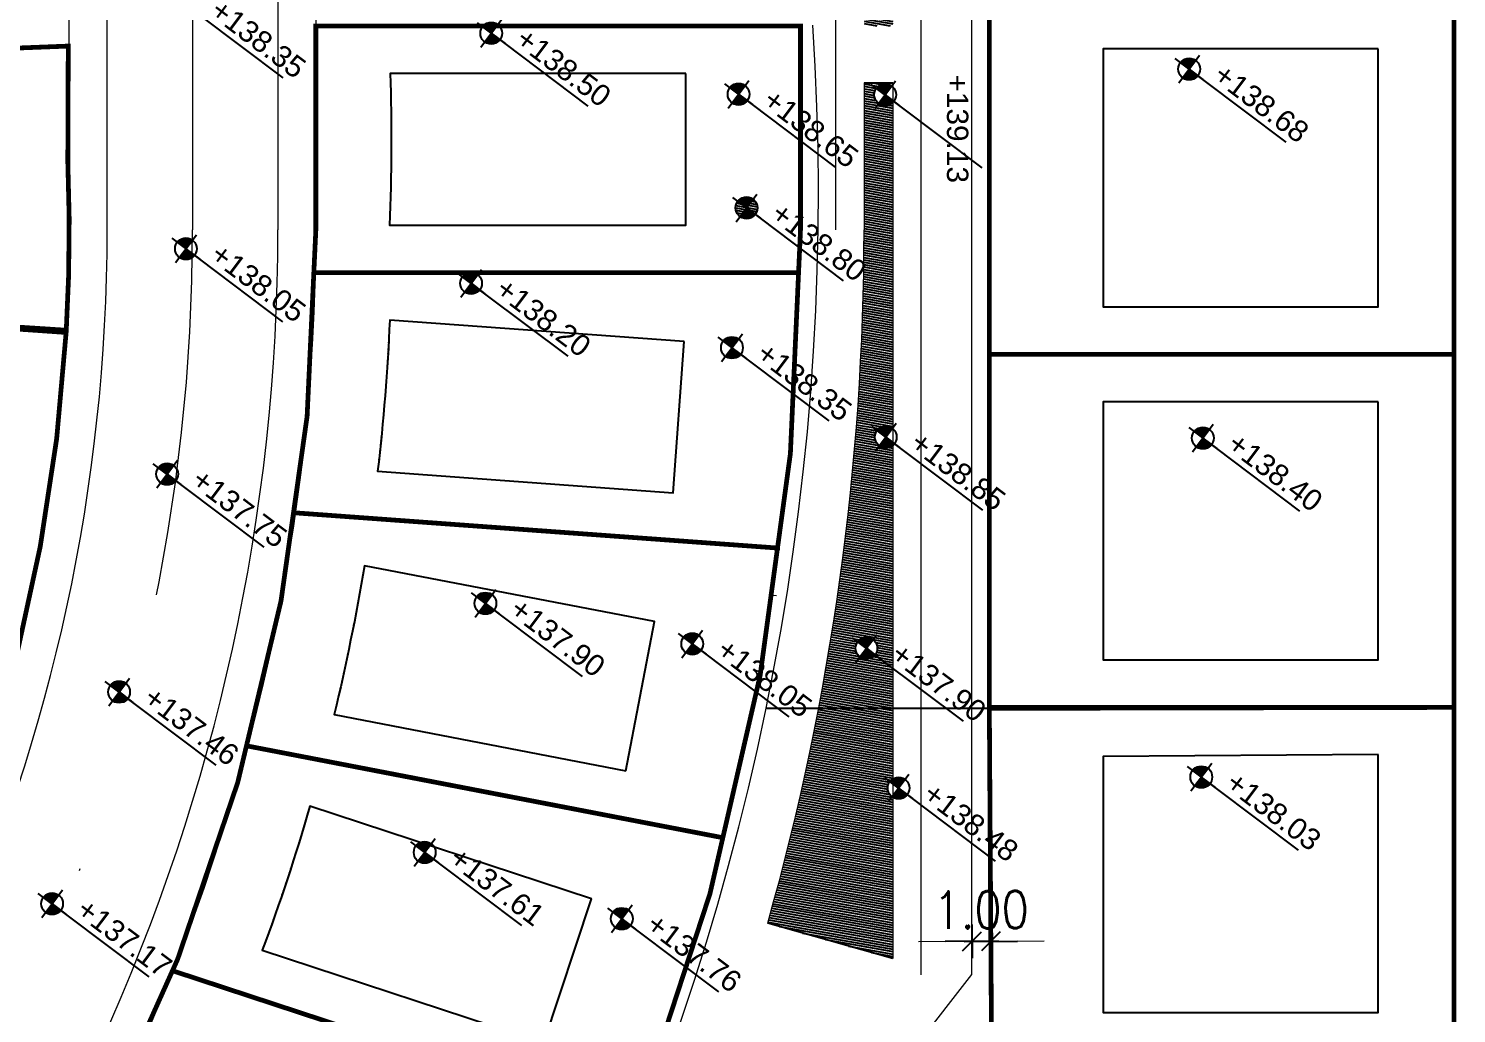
# Model space of a CAD drawing. Header units: inches. Extents: x 2 to 806, y 2 to 666.
# Drawn here: x 390.5 to 465.8, y 384.7 to 436.6 of the extents above; entities that cross this region are included whole.
import ezdxf
from ezdxf.enums import TextEntityAlignment as Align

# ---------------------------------------------------------------- set-up
doc = ezdxf.new("R2010")
doc.units = ezdxf.units.IN
doc.header["$MEASUREMENT"] = 0
for name, pattern in [('( Hidden )', [0.375, 0.25, -0.125]), ('ACAD_ISO04W100', [30, 24, -3, 0, -3]), ('DASHED', [0.75, 0.5, -0.25]), ('DASHED2', [0.375, 0.25, -0.125])]:
    doc.linetypes.add(name, pattern=pattern)
for name, color, linetype in [('.', 7, 'Continuous'), ('ASPHALT', 4, 'Continuous'), ('CL', 1, 'ACAD_ISO04W100'), ('comments', 1, 'Continuous'), ('ELV2', 4, 'Continuous'), ('furniture', 8, 'Continuous'), ('pathway levels', 250, 'Continuous'), ('PAVEMENT', 2, 'Continuous'), ('set pack', 253, 'DASHED2'), ('Water Surface Level', 10, 'Continuous')]:
    doc.layers.add(name, color=color, linetype=linetype)
doc.styles.add('AUC-2-5', font='romans.shx', dxfattribs={"width": 0.85})
doc.styles.add('SDC-TEXT', font='arial.ttf')
doc.dimstyles.new('AUC-750-N mtr', dxfattribs={"dimscale": 0.5625, "dimtxt": 3.5, "dimasz": 2.5, "dimexe": 2.5, "dimexo": 2, "dimgap": 1.2, "dimtad": 1, "dimzin": 1, "dimdsep": 46, "dimtxsty": 'AUC-2-5', "dimblk": 'AUC-DIMTICK', "dimcen": 1, "dimse1": 1, "dimse2": 1, "dimclrd": 1, "dimclre": 1, "dimclrt": 2, "dimadec": 0, "dimazin": 0, "dimtfac": 1, "dimtix": 1, "dimtmove": 2, "dimatfit": 3, "dimfxl": 1, "dimlwd": 0, "dimlwe": -1, "dimarcsym": 0})

# ---------------------------------------------------------------- blocks, each defined once
blk = doc.blocks.new('1339-PROP LEVEL1')
for points in [[(0, 1.02, 0.414214), (-1.02, 0), (0, 0)], [(0, -1.02, 0.414214), (1.02, 0), (0, 0)]]:
    blk.add_hatch(color=256).paths.add_polyline_path(points)
for p, q in [((0, -1.62), (0, 1.62)), ((1.62, 0), (-1.62, 0)), ((0, 0), (1.62, 0)), ((11.38, 0), (1.62, 0))]:
    blk.add_line(p, q)
blk.add_circle((0, 0), 1.02)
at = {"layer": 'comments', "color": 3, "linetype": 'ByBlock'}
blk.add_line((-2.25, -0.3), (-0.1, 1.32), dxfattribs=at)
at = {"style": 'SDC-TEXT'}
blk.add_attdef('LEVEL', text='', height=2, rotation=0, dxfattribs=at).set_placement((2.24, 2.53), align=Align.TOP_LEFT)
blk.add_attdef('T.O.C.', (2.24, -2.56), '', height=2, rotation=0, dxfattribs=at)
blk = doc.blocks.new('*U309')
for points in [[(0, 1.02, 0.414214), (-1.02, 0), (0, 0)], [(0, -1.02, 0.414214), (1.02, 0), (0, 0)]]:
    blk.add_hatch(color=256).paths.add_polyline_path(points)
for p, q in [((0, -1.62), (0, 1.62)), ((1.62, 0), (-1.62, 0)), ((0, 0), (1.62, 0)), ((11.38, 0), (1.62, 0))]:
    blk.add_line(p, q)
blk.add_circle((0, 0), 1.02)
at = {"style": 'SDC-TEXT'}
blk.add_attdef('LEVEL', text='', height=2, dxfattribs=at).set_placement((2.24, 2.53), align=Align.TOP_LEFT)
blk.add_attdef('T.O.C.', (2.24, -2.56), '', height=2, dxfattribs=at)
blk = doc.blocks.new('*U310')
for points in [[(0, 1.02, 0.414214), (-1.02, 0), (0, 0)], [(0, -1.02, 0.414214), (1.02, 0), (0, 0)]]:
    blk.add_hatch(color=256).paths.add_polyline_path(points)
for p, q in [((0, -1.62), (0, 1.62)), ((1.62, 0), (-1.62, 0)), ((0, 0), (1.62, 0)), ((11.38, 0), (1.62, 0))]:
    blk.add_line(p, q)
blk.add_circle((0, 0), 1.02)
at = {"style": 'SDC-TEXT'}
blk.add_attdef('LEVEL', text='', height=2, dxfattribs=at).set_placement((2.24, 2.53), align=Align.TOP_LEFT)
blk.add_attdef('T.O.C.', (2.24, -2.56), '', height=2, dxfattribs=at)
blk = doc.blocks.new('*U303')
for points in [[(0, 1.02, 0.414214), (-1.02, 0), (0, 0)], [(0, -1.02, 0.414214), (1.02, 0), (0, 0)]]:
    blk.add_hatch(color=256).paths.add_polyline_path(points)
for p, q in [((0, -1.62), (0, 1.62)), ((1.62, 0), (-1.62, 0)), ((0, 0), (1.62, 0)), ((11.38, 0), (1.62, 0))]:
    blk.add_line(p, q)
blk.add_circle((0, 0), 1.02)
at = {"style": 'SDC-TEXT'}
blk.add_attdef('LEVEL', text='', height=2, dxfattribs=at).set_placement((2.24, 2.53), align=Align.TOP_LEFT)
blk.add_attdef('T.O.C.', (2.24, -2.56), '', height=2, dxfattribs=at)
blk = doc.blocks.new('*U362')
for points in [[(0, 1.02, 0.414214), (-1.02, 0), (0, 0)], [(0, -1.02, 0.414214), (1.02, 0), (0, 0)]]:
    blk.add_hatch(color=256).paths.add_polyline_path(points)
for p, q in [((0, -1.62), (0, 1.62)), ((1.62, 0), (-1.62, 0)), ((0, 0), (1.62, 0)), ((11.38, 0), (1.62, 0))]:
    blk.add_line(p, q)
blk.add_circle((0, 0), 1.02)
at = {"style": 'SDC-TEXT'}
blk.add_attdef('LEVEL', text='', height=2, dxfattribs=at).set_placement((2.24, 2.53), align=Align.TOP_LEFT)
blk.add_attdef('T.O.C.', (2.24, -2.56), '', height=2, dxfattribs=at)
blk = doc.blocks.new('*U355')
for points in [[(0, 1.02, 0.414214), (-1.02, 0), (0, 0)], [(0, -1.02, 0.414214), (1.02, 0), (0, 0)]]:
    blk.add_hatch(color=256).paths.add_polyline_path(points)
for p, q in [((0, -1.62), (0, 1.62)), ((1.62, 0), (-1.62, 0)), ((0, 0), (1.62, 0)), ((11.38, 0), (1.62, 0))]:
    blk.add_line(p, q)
blk.add_circle((0, 0), 1.02)
at = {"style": 'SDC-TEXT'}
blk.add_attdef('LEVEL', text='', height=2, dxfattribs=at).set_placement((2.24, 2.53), align=Align.TOP_LEFT)
blk.add_attdef('T.O.C.', (2.24, -2.56), '', height=2, dxfattribs=at)
blk = doc.blocks.new('*U356')
for points in [[(0, 1.02, 0.414214), (-1.02, 0), (0, 0)], [(0, -1.02, 0.414214), (1.02, 0), (0, 0)]]:
    blk.add_hatch(color=256).paths.add_polyline_path(points)
for p, q in [((0, -1.62), (0, 1.62)), ((1.62, 0), (-1.62, 0)), ((0, 0), (1.62, 0)), ((11.38, 0), (1.62, 0))]:
    blk.add_line(p, q)
blk.add_circle((0, 0), 1.02)
at = {"style": 'SDC-TEXT'}
blk.add_attdef('LEVEL', text='', height=2, dxfattribs=at).set_placement((2.24, 2.53), align=Align.TOP_LEFT)
blk.add_attdef('T.O.C.', (2.24, -2.56), '', height=2, dxfattribs=at)
blk = doc.blocks.new('*U357')
for points in [[(0, 1.02, 0.414214), (-1.02, 0), (0, 0)], [(0, -1.02, 0.414214), (1.02, 0), (0, 0)]]:
    blk.add_hatch(color=256).paths.add_polyline_path(points)
for p, q in [((0, -1.62), (0, 1.62)), ((1.62, 0), (-1.62, 0)), ((0, 0), (1.62, 0)), ((11.38, 0), (1.62, 0))]:
    blk.add_line(p, q)
blk.add_circle((0, 0), 1.02)
at = {"style": 'SDC-TEXT'}
blk.add_attdef('LEVEL', text='', height=2, dxfattribs=at).set_placement((2.24, 2.53), align=Align.TOP_LEFT)
blk.add_attdef('T.O.C.', (2.24, -2.56), '', height=2, dxfattribs=at)
blk = doc.blocks.new('*U358')
for points in [[(0, 1.02, 0.414214), (-1.02, 0), (0, 0)], [(0, -1.02, 0.414214), (1.02, 0), (0, 0)]]:
    blk.add_hatch(color=256).paths.add_polyline_path(points)
for p, q in [((0, -1.62), (0, 1.62)), ((1.62, 0), (-1.62, 0)), ((0, 0), (1.62, 0)), ((11.38, 0), (1.62, 0))]:
    blk.add_line(p, q)
blk.add_circle((0, 0), 1.02)
at = {"style": 'SDC-TEXT'}
blk.add_attdef('LEVEL', text='', height=2, dxfattribs=at).set_placement((2.24, 2.53), align=Align.TOP_LEFT)
blk.add_attdef('T.O.C.', (2.24, -2.56), '', height=2, dxfattribs=at)
blk = doc.blocks.new('*U346')
for points in [[(0, 1.02, 0.414214), (-1.02, 0), (0, 0)], [(0, -1.02, 0.414214), (1.02, 0), (0, 0)]]:
    blk.add_hatch(color=256).paths.add_polyline_path(points)
for p, q in [((0, -1.62), (0, 1.62)), ((1.62, 0), (-1.62, 0)), ((0, 0), (1.62, 0)), ((11.38, 0), (1.62, 0))]:
    blk.add_line(p, q)
blk.add_circle((0, 0), 1.02)
at = {"style": 'SDC-TEXT'}
blk.add_attdef('LEVEL', text='', height=2, dxfattribs=at).set_placement((2.24, 2.53), align=Align.TOP_LEFT)
blk.add_attdef('T.O.C.', (2.24, -2.56), '', height=2, dxfattribs=at)
blk = doc.blocks.new('*U409')
for points in [[(0, 1.02, 0.414214), (-1.02, 0), (0, 0)], [(0, -1.02, 0.414214), (1.02, 0), (0, 0)]]:
    blk.add_hatch(color=256).paths.add_polyline_path(points)
for p, q in [((0, -1.62), (0, 1.62)), ((1.62, 0), (-1.62, 0)), ((0, 0), (1.62, 0)), ((11.38, 0), (1.62, 0))]:
    blk.add_line(p, q)
blk.add_circle((0, 0), 1.02)
at = {"style": 'SDC-TEXT'}
blk.add_attdef('LEVEL', text='', height=2, dxfattribs=at).set_placement((2.24, 2.53), align=Align.TOP_LEFT)
blk.add_attdef('T.O.C.', (2.24, -2.56), '', height=2, dxfattribs=at)
blk = doc.blocks.new('*U410')
for points in [[(0, 1.02, 0.414214), (-1.02, 0), (0, 0)], [(0, -1.02, 0.414214), (1.02, 0), (0, 0)]]:
    blk.add_hatch(color=256).paths.add_polyline_path(points)
for p, q in [((0, -1.62), (0, 1.62)), ((1.62, 0), (-1.62, 0)), ((0, 0), (1.62, 0)), ((11.38, 0), (1.62, 0))]:
    blk.add_line(p, q)
blk.add_circle((0, 0), 1.02)
at = {"style": 'SDC-TEXT'}
blk.add_attdef('LEVEL', text='', height=2, dxfattribs=at).set_placement((2.24, 2.53), align=Align.TOP_LEFT)
blk.add_attdef('T.O.C.', (2.24, -2.56), '', height=2, dxfattribs=at)
blk = doc.blocks.new('*U384')
for points in [[(0, 1.02, 0.414214), (-1.02, 0), (0, 0)], [(0, -1.02, 0.414214), (1.02, 0), (0, 0)]]:
    blk.add_hatch(color=256).paths.add_polyline_path(points)
for p, q in [((0, -1.62), (0, 1.62)), ((1.62, 0), (-1.62, 0)), ((0, 0), (1.62, 0)), ((11.38, 0), (1.62, 0))]:
    blk.add_line(p, q)
blk.add_circle((0, 0), 1.02)
at = {"style": 'SDC-TEXT'}
blk.add_attdef('LEVEL', text='', height=2, dxfattribs=at).set_placement((2.24, 2.53), align=Align.TOP_LEFT)
blk.add_attdef('T.O.C.', (2.24, -2.56), '', height=2, dxfattribs=at)
blk = doc.blocks.new('*U100')
for points in [[(0, 1.02, 0.414214), (-1.02, 0), (0, 0)], [(0, -1.02, 0.414214), (1.02, 0), (0, 0)]]:
    blk.add_hatch(color=256).paths.add_polyline_path(points)
for p, q in [((0, -1.62), (0, 1.62)), ((1.62, 0), (-1.62, 0)), ((0, 0), (1.62, 0)), ((11.38, 0), (1.62, 0))]:
    blk.add_line(p, q)
blk.add_circle((0, 0), 1.02)
at = {"style": 'SDC-TEXT'}
blk.add_attdef('LEVEL', text='', height=2, dxfattribs=at).set_placement((2.24, 2.53), align=Align.TOP_LEFT)
blk.add_attdef('T.O.C.', (2.24, -2.56), '', height=2, dxfattribs=at)
blk = doc.blocks.new('*U101')
for points in [[(0, 1.02, 0.414214), (-1.02, 0), (0, 0)], [(0, -1.02, 0.414214), (1.02, 0), (0, 0)]]:
    blk.add_hatch(color=256).paths.add_polyline_path(points)
for p, q in [((0, -1.62), (0, 1.62)), ((1.62, 0), (-1.62, 0)), ((0, 0), (1.62, 0)), ((11.38, 0), (1.62, 0))]:
    blk.add_line(p, q)
blk.add_circle((0, 0), 1.02)
at = {"style": 'SDC-TEXT'}
blk.add_attdef('LEVEL', text='', height=2, dxfattribs=at).set_placement((2.24, 2.53), align=Align.TOP_LEFT)
blk.add_attdef('T.O.C.', (2.24, -2.56), '', height=2, dxfattribs=at)
blk = doc.blocks.new('*U186')
for points in [[(0, 1.02, 0.414214), (-1.02, 0), (0, 0)], [(0, -1.02, 0.414214), (1.02, 0), (0, 0)]]:
    blk.add_hatch(color=256).paths.add_polyline_path(points)
for p, q in [((0, -1.62), (0, 1.62)), ((1.62, 0), (-1.62, 0)), ((0, 0), (1.62, 0)), ((11.38, 0), (1.62, 0))]:
    blk.add_line(p, q)
blk.add_circle((0, 0), 1.02)
at = {"style": 'SDC-TEXT'}
blk.add_attdef('LEVEL', text='', height=2, dxfattribs=at).set_placement((2.24, 2.53), align=Align.TOP_LEFT)
blk.add_attdef('T.O.C.', (2.24, -2.56), '', height=2, dxfattribs=at)
blk = doc.blocks.new('*U182')
for points in [[(0, 1.02, 0.414214), (-1.02, 0), (0, 0)], [(0, -1.02, 0.414214), (1.02, 0), (0, 0)]]:
    blk.add_hatch(color=256).paths.add_polyline_path(points)
for p, q in [((0, -1.62), (0, 1.62)), ((1.62, 0), (-1.62, 0)), ((0, 0), (1.62, 0)), ((11.38, 0), (1.62, 0))]:
    blk.add_line(p, q)
blk.add_circle((0, 0), 1.02)
at = {"style": 'SDC-TEXT'}
blk.add_attdef('LEVEL', text='', height=2, dxfattribs=at).set_placement((2.24, 2.53), align=Align.TOP_LEFT)
blk.add_attdef('T.O.C.', (2.24, -2.56), '', height=2, dxfattribs=at)
blk = doc.blocks.new('*U183')
for points in [[(0, 1.02, 0.414214), (-1.02, 0), (0, 0)], [(0, -1.02, 0.414214), (1.02, 0), (0, 0)]]:
    blk.add_hatch(color=256).paths.add_polyline_path(points)
for p, q in [((0, -1.62), (0, 1.62)), ((1.62, 0), (-1.62, 0)), ((0, 0), (1.62, 0)), ((11.38, 0), (1.62, 0))]:
    blk.add_line(p, q)
blk.add_circle((0, 0), 1.02)
at = {"style": 'SDC-TEXT'}
blk.add_attdef('LEVEL', text='', height=2, dxfattribs=at).set_placement((2.24, 2.53), align=Align.TOP_LEFT)
blk.add_attdef('T.O.C.', (2.24, -2.56), '', height=2, dxfattribs=at)
blk = doc.blocks.new('*U174')
for points in [[(0, 1.02, 0.414214), (-1.02, 0), (0, 0)], [(0, -1.02, 0.414214), (1.02, 0), (0, 0)]]:
    blk.add_hatch(color=256).paths.add_polyline_path(points)
for p, q in [((0, -1.62), (0, 1.62)), ((1.62, 0), (-1.62, 0)), ((0, 0), (1.62, 0)), ((11.38, 0), (1.62, 0))]:
    blk.add_line(p, q)
blk.add_circle((0, 0), 1.02)
at = {"style": 'SDC-TEXT'}
blk.add_attdef('LEVEL', text='', height=2, dxfattribs=at).set_placement((2.24, 2.53), align=Align.TOP_LEFT)
blk.add_attdef('T.O.C.', (2.24, -2.56), '', height=2, dxfattribs=at)
blk = doc.blocks.new('*U436')
for points in [[(0, 1.02, 0.414214), (-1.02, 0), (0, 0)], [(0, -1.02, 0.414214), (1.02, 0), (0, 0)]]:
    blk.add_hatch(color=256).paths.add_polyline_path(points)
for p, q in [((0, -1.62), (0, 1.62)), ((1.62, 0), (-1.62, 0)), ((0, 0), (1.62, 0)), ((11.38, 0), (1.62, 0))]:
    blk.add_line(p, q)
blk.add_circle((0, 0), 1.02)
at = {"style": 'SDC-TEXT'}
blk.add_attdef('LEVEL', text='', height=2, dxfattribs=at).set_placement((2.24, 2.53), align=Align.TOP_LEFT)
blk.add_attdef('T.O.C.', (2.24, -2.56), '', height=2, dxfattribs=at)
blk = doc.blocks.new('*U439')
for points in [[(0, 1.02, 0.414214), (-1.02, 0), (0, 0)], [(0, -1.02, 0.414214), (1.02, 0), (0, 0)]]:
    blk.add_hatch(color=256).paths.add_polyline_path(points)
for p, q in [((0, -1.62), (0, 1.62)), ((1.62, 0), (-1.62, 0)), ((0, 0), (1.62, 0)), ((11.38, 0), (1.62, 0))]:
    blk.add_line(p, q)
blk.add_circle((0, 0), 1.02)
at = {"style": 'SDC-TEXT'}
blk.add_attdef('LEVEL', text='', height=2, dxfattribs=at).set_placement((2.24, 2.53), align=Align.TOP_LEFT)
blk.add_attdef('T.O.C.', (2.24, -2.56), '', height=2, dxfattribs=at)
blk = doc.blocks.new('AUC-DIMTICK')
at = {"color": 1}
for p, q in [((0, 0.63), (0, -0.63)), ((1, 0), (-1, 0)), ((-0.356, -0.356), (0.356, 0.356))]:
    blk.add_line(p, q, dxfattribs=at)
blk = doc.blocks.new('*D488')
at = {"layer": 'Defpoints', "color": 0, "linetype": 'ByBlock', "transparency": 16777216}
for p in [(440.266, 388.404), (441.264, 388.499), (441.265, 388.411)]:
    blk.add_point(p, dxfattribs=at)
at = {"layer": 'furniture', "color": 1, "linetype": 'ByBlock', "lineweight": 0, "transparency": 16777216}
for p, q in [((438.86, 388.483), (437.453, 388.474)), ((440.266, 388.492), (441.264, 388.499)), ((442.671, 388.508), (444.077, 388.517))]:
    blk.add_line(p, q, dxfattribs=at)
at = {"layer": 'furniture', "color": 1, "linetype": 'ByBlock', "lineweight": 0, "transparency": 16777216, "xscale": 1.40625, "yscale": 1.40625, "zscale": 1.40625}
for p, rotation in [((440.266, 388.492), 0.3760028875605759), ((441.264, 388.499), 180.3760028875606)]:
    blk.add_blockref('AUC-DIMTICK', p, dxfattribs=dict(at, rotation=rotation))
at = {"layer": 'furniture', "color": 2, "linetype": 'ByBlock', "transparency": 16777216, "insert": (440.754, 390.155), "char_height": 1.9688, "attachment_point": 5, "rotation": 0.376, "style": 'AUC-2-5'}
blk.add_mtext('1.00', dxfattribs=at)

msp = doc.modelspace()

# ---------------------------------------------------------------- hatches: boundary and pattern name
at = {"layer": '.', "linetype": 'ByBlock', "true_color": 0x136734, "transparency": 33554633}
h = msp.add_hatch(dxfattribs=at)
h.set_pattern_fill('ANSI31', color=116, angle=-55.14992)
h.set_pattern_definition([(349.850078208, (-1019091.39202, 51543.46572), (0.022028057086, 0.123043751166), [])])
h.paths.add_polyline_path([(429.502, 389.454), (436.097, 387.584), (436.096, 396.084, -0.25965), (435.824, 396.574, -0.259631), (436.096, 397.063), (436.096, 400.775), (432.187, 400.775, -0.021733)])
h.paths.add_polyline_path([(432.187, 400.775), (436.096, 400.775), (436.096, 402.892), (435.431, 403.392), (435.163, 403.594, -0.720163), (434.126, 403.94, -1), (435.278, 403.94, -0.162681), (435.163, 403.594), (435.431, 403.392), (436.096, 402.892), (436.096, 414.634, -0.637378), (435.149, 415.074, -0.618577), (436.071, 415.535), (436.096, 415.567), (436.095, 432.705, -0.664409), (435.116, 433.116, -0.414203), (435.692, 433.692), (434.581, 433.742), (434.581, 425.988, -0.047393)])
h.paths.add_polyline_path([(436.094, 450.198, -0.41278), (435.521, 450.774, -0.412759), (436.094, 451.35), (436.094, 454.034), (434.58, 454.034), (434.581, 439.73), (434.581, 436.742), (436.095, 436.742)])
h.paths.add_polyline_path([(436.094, 467.956), (435.529, 468.381), (435.261, 468.583, -0.34219), (434.58, 468.397), (434.58, 457.034), (436.094, 457.034)])
h.paths.add_polyline_path([(436.093, 475.436), (434.58, 475.436), (434.58, 469.461, -0.534654), (435.376, 468.929, -0.162681), (435.261, 468.583), (435.529, 468.381), (436.094, 467.956)])
h.paths.add_polyline_path([(434.58, 478.436), (436.093, 478.436), (436.093, 487.486), (435.099, 488.233), (434.579, 488.233)])
edge = h.paths.add_edge_path()
edge.add_line((433.502, 423.304), (429.114, 426.606))
edge = h.paths.add_edge_path()
edge.add_arc((428.385, 427.154), 0.576, 0, 360)
edge = h.paths.add_edge_path()
edge.add_line((429.114, 426.606), (427.656, 427.703))
edge = h.paths.add_edge_path()
edge.add_line((428.385, 427.154), (429.114, 426.606))
edge = h.paths.add_edge_path()
edge.add_line((427.837, 426.425), (428.934, 427.883))
h.paths.add_polyline_path([(429.157, 426.563), (434.191, 422.775), (435.228, 424.153), (430.194, 427.941)], flags=9)

# ---------------------------------------------------------------- linework, layer by layer
at = {"layer": 'ASPHALT', "lineweight": 0}
msp.add_line((403.679, 507.55), (403.681, 425.987), dxfattribs=at)
msp.add_lwpolyline([(378.175, 482.158), (204.541, 361.114, 0.678025), (208.348, 344.831), (289.105, 332.667, 0.450632), (394.681, 425.99), (394.68, 473.545, 0.606095), (378.175, 482.158)], format="xyb", dxfattribs=at)
msp.add_lwpolyline([(379.319, 480.517), (205.685, 359.473, 0.678025), (208.646, 346.809), (289.376, 334.649, 0.450546), (392.681, 425.99), (392.68, 473.545, 0.606095)], format="xyb", close=True, dxfattribs=at)
msp.add_arc((300.681, 425.984), 103, 261.43429, 0.00192, dxfattribs=at)
at = {"layer": 'CL', "lineweight": 0, "ltscale": 5}
msp.add_line((399.18, 477.377), (399.181, 425.987), dxfattribs=at)
msp.add_arc((300.681, 425.984), 98.5, 261.43429, 0.00192, dxfattribs=at)
at = {"layer": 'comments', "color": 5, "linetype": 'ByBlock'}
msp.add_line((441.184, 400.775), (429.447, 400.775), dxfattribs=at)
at = {"layer": 'comments', "color": 3, "linetype": 'ByBlock'}
msp.add_line((436.097, 387.584), (429.502, 389.454), dxfattribs=at)
for points in [[(461.683, 435.53), (447.183, 435.529), (447.183, 421.929), (461.683, 421.93)], [(461.683, 416.93), (447.183, 416.929), (447.184, 403.329), (461.684, 403.33)], [(461.683, 398.343), (447.187, 398.242), (447.183, 384.742), (461.683, 384.743)]]:
    msp.add_lwpolyline(points, close=True, dxfattribs=at)
for points in [[(425.178, 434.241), (409.605, 434.241, -0.018355), (409.567, 426.241), (425.178, 426.242)], [(425.091, 420.111), (409.578, 421.243, -0.018355), (408.939, 413.269), (424.509, 412.133)], [(422.019, 397.49), (423.534, 405.345), (408.24, 408.295, -0.018355), (406.65, 400.455)], [(420.205, 390.739), (405.37, 395.617, -0.018354), (402.857, 388.022), (417.706, 383.139)]]:
    msp.add_lwpolyline(points, format="xyb", close=True, dxfattribs=at)
at = {"layer": 'PAVEMENT', "lineweight": 0}
for p, q in [((465.679, 493.83), (465.684, 364.974)), ((433.079, 489.733), (433.081, 425.988)), ((437.597, 386.727), (437.593, 489.734)), ((440.267, 386.745), (440.263, 489.751)), ((392.681, 425.957), (392.68, 452.584)), ((405.681, 439.729), (405.681, 425.987)), ((434.581, 433.742), (434.581, 425.988)), ((436.095, 433.742), (436.097, 387.584)), ((436.783, 382.285), (440.267, 386.745))]:
    msp.add_line(p, q, dxfattribs=at)
for centre, radius, start, end in [((297.568, 427.881), 134.607, 306.04511, 3.79403), ((300.681, 425.984), 92, 261.43429, 0.00192), ((300.681, 425.984), 133.9, 344.1683, 0.00192)]:
    msp.add_arc(centre, radius, start, end, dxfattribs=at)
at = {"layer": 'set pack', "color": 1, "linetype": 'DASHED', "lineweight": 0, "ltscale": 70}
for p, q in [((441.182, 452.826), (441.183, 434.226)), ((441.183, 434.226), (441.183, 415.626)), ((422.46, 378.945), (398.151, 386.938))]:
    msp.add_line(p, q, dxfattribs=at)
at = {"layer": 'set pack', "linetype": 'DASHED', "lineweight": 0, "ltscale": 70}
for p, q in [((431.23, 425.988), (431.229, 436.742)), ((425.178, 434.241), (409.605, 434.241)), ((425.178, 426.242), (425.178, 434.241)), ((409.567, 426.241), (425.178, 426.242)), ((405.657, 423.741), (431.21, 423.742)), ((367.087, 422.356), (392.52, 420.587)), ((425.091, 420.111), (409.578, 421.243)), ((424.509, 412.133), (425.091, 420.111)), ((408.939, 413.269), (424.509, 412.133)), ((404.618, 411.077), (430.148, 409.215)), ((423.534, 405.345), (408.24, 408.295)), ((429.802, 406.733), (429.966, 406.721)), ((422.019, 397.49), (423.534, 405.345)), ((406.65, 400.455), (422.019, 397.49)), ((402.098, 398.787), (427.235, 393.938)), ((427.235, 393.938), (405.876, 398.058)), ((405.37, 395.617), (420.205, 390.739)), ((420.205, 390.739), (417.706, 383.139)), ((417.706, 383.139), (402.861, 388.021)), ((422.46, 378.945), (398.151, 386.938)), ((420.884, 379.463), (404.66, 384.797))]:
    msp.add_line(p, q, dxfattribs=at)
at = {"layer": 'set pack', "color": 1, "linetype": 'ByBlock', "lineweight": 0, "const_width": 0.25}
for points in [[(465.682, 419.43), (465.681, 438.03), (441.183, 438.029), (441.183, 419.429)], [(465.682, 400.825), (465.682, 419.43), (441.183, 419.429), (441.184, 400.775)], [(465.682, 400.825), (441.184, 400.824), (441.311, 381.351), (465.683, 382.415)]]:
    msp.add_lwpolyline(points, close=True, dxfattribs=at)
for points in [[(431.23, 425.988), (431.229, 436.742), (405.681, 436.741), (405.681, 425.987, -0.005349)], [(405.681, 425.987, -0.31423), (336.98, 327.458), (347.305, 304.051, 0.030133), (361.622, 310.536), (348.432, 332.47, -0.02979)], [(348.432, 332.47), (361.624, 310.533, 0.278142), (431.23, 425.988)], [(405.657, 423.741), (431.21, 423.742, 0.004302)], [(404.618, 411.077), (430.148, 409.215, 0.027916)], [(402.098, 398.787), (427.235, 393.938, 0.029809)], [(427.235, 393.938), (402.098, 398.787, -0.029763)], [(398.151, 386.938), (422.46, 378.945, 0.03016)]]:
    msp.add_lwpolyline(points, format="xyb", dxfattribs=at)
for points in [[(392.52, 420.587, 0.025198), (392.607, 429.574), (392.63, 435.68), (366.898, 434.683), (367.172, 423.985), (367.087, 422.356)], [(389.935, 403.687, 0.04682), (392.528, 420.703), (367.087, 422.356), (366.906, 419.734), (365.68, 411.828), (365.408, 410.705)]]:
    msp.add_lwpolyline(points, format="xyb", close=True, dxfattribs=at)
at = {"layer": 'set pack', "linetype": 'DASHED', "lineweight": 0, "ltscale": 70}
for points in [[(461.683, 435.53), (461.683, 421.93), (447.183, 421.929), (447.183, 435.529)], [(461.683, 416.93), (461.684, 403.33), (447.184, 403.329), (447.183, 416.929)], [(461.683, 398.343), (461.683, 384.743), (447.183, 384.742), (447.187, 398.242)]]:
    msp.add_lwpolyline(points, close=True, dxfattribs=at)
at = {"layer": 'set pack', "linetype": '( Hidden )', "lineweight": 0, "ltscale": 0.25}
for centre, start, end in [((300.661, 430.752), 357.62797, 1.83407), ((300.68, 425.961), 353.31316, 357.51931), ((300.692, 426.027), 346.43143, 350.63766), ((300.699, 426.033), 339.64349, 343.79693)]:
    msp.add_arc(centre, 109, start, end, dxfattribs=at)
at = {"layer": 'set pack', "color": 1, "linetype": 'ByBlock', "lineweight": 0}
msp.add_arc((300.681, 425.984), 105, 261.43429, 0.00192, dxfattribs=at)

# ---------------------------------------------------------------- block references
at = {"layer": 'ELV2', "color": 252}
ref = msp.add_blockref('*U410', (398.84, 437.862), dxfattribs=dict(at, xscale=0.5625047716006252, yscale=0.5625047716006252, zscale=0.5625047716006252, rotation=323.0401138320281))
ref.add_attrib('LEVEL', '+138.35', dxfattribs={"layer": '0', "height": 1.125, "rotation": 323.04011, "style": 'SDC-TEXT'}).set_placement((400.703, 438.243), align=Align.TOP_LEFT)
ref = msp.add_blockref('*U384', (414.927, 436.356), dxfattribs=dict(at, xscale=0.5625047716006252, yscale=0.5625047716006252, zscale=0.5625047716006252, rotation=323.0401138320281))
ref.add_attrib('LEVEL', '+138.50', dxfattribs={"layer": '0', "height": 1.125, "rotation": 323.04011, "style": 'SDC-TEXT'}).set_placement((416.791, 436.737), align=Align.TOP_LEFT)
ref = msp.add_blockref('*U309', (451.716, 434.469), dxfattribs=dict(at, xscale=0.5625047716006252, yscale=0.5625047716006252, zscale=0.5625047716006252, rotation=323.0401138320281))
ref.add_attrib('LEVEL', '+138.68', dxfattribs={"layer": '0', "height": 1.125, "rotation": 323.04011, "style": 'SDC-TEXT'}).set_placement((453.579, 434.849), align=Align.TOP_LEFT)
ref = msp.add_blockref('*U439', (428.385, 427.154), dxfattribs=dict(at, xscale=0.5625047716006252, yscale=0.5625047716006252, zscale=0.5625047716006252, rotation=323.0401138320281))
ref.add_attrib('LEVEL', '+138.80', dxfattribs={"layer": '0', "height": 1.125, "rotation": 323.04011, "style": 'SDC-TEXT'}).set_placement((430.248, 427.535), align=Align.TOP_LEFT)
ref = msp.add_blockref('*U346', (398.834, 425.001), dxfattribs=dict(at, xscale=0.5625047716006252, yscale=0.5625047716006252, zscale=0.5625047716006252, rotation=323.0401138320281))
ref.add_attrib('LEVEL', '+138.05', dxfattribs={"layer": '0', "height": 1.125, "rotation": 323.04011, "style": 'SDC-TEXT'}).set_placement((400.698, 425.382), align=Align.TOP_LEFT)
ref = msp.add_blockref('*U409', (413.865, 423.178), dxfattribs=dict(at, xscale=0.5625047716006252, yscale=0.5625047716006252, zscale=0.5625047716006252, rotation=323.0401138320281))
ref.add_attrib('LEVEL', '+138.20', dxfattribs={"layer": '0', "height": 1.125, "rotation": 323.04011, "style": 'SDC-TEXT'}).set_placement((415.728, 423.559), align=Align.TOP_LEFT)
ref = msp.add_blockref('*U310', (452.441, 415.021), dxfattribs=dict(at, xscale=0.5625047716006252, yscale=0.5625047716006252, zscale=0.5625047716006252, rotation=323.0401138320281))
ref.add_attrib('LEVEL', '+138.40', dxfattribs={"layer": '0', "height": 1.125, "rotation": 323.04011, "style": 'SDC-TEXT'}).set_placement((454.304, 415.401), align=Align.TOP_LEFT)
ref = msp.add_blockref('*U356', (397.842, 413.122), dxfattribs=dict(at, xscale=0.5625047716006252, yscale=0.5625047716006252, zscale=0.5625047716006252, rotation=323.0401138320281))
ref.add_attrib('LEVEL', '+137.75', dxfattribs={"layer": '0', "height": 1.125, "rotation": 323.04011, "style": 'SDC-TEXT'}).set_placement((399.706, 413.502), align=Align.TOP_LEFT)
ref = msp.add_blockref('*U357', (414.622, 406.31), dxfattribs=dict(at, xscale=0.5625047716006252, yscale=0.5625047716006252, zscale=0.5625047716006252, rotation=323.0401138320281))
ref.add_attrib('LEVEL', '+137.90', dxfattribs={"layer": '0', "height": 1.125, "rotation": 323.04011, "style": 'SDC-TEXT'}).set_placement((416.485, 406.691), align=Align.TOP_LEFT)
ref = msp.add_blockref('*U355', (395.31, 401.638), dxfattribs=dict(at, xscale=0.5625047716006252, yscale=0.5625047716006252, zscale=0.5625047716006252, rotation=323.0401138320281))
ref.add_attrib('LEVEL', '+137.46', dxfattribs={"layer": '0', "height": 1.125, "rotation": 323.04011, "style": 'SDC-TEXT'}).set_placement((397.173, 402.018), align=Align.TOP_LEFT)
ref = msp.add_blockref('*U303', (452.359, 397.156), dxfattribs=dict(at, xscale=0.5625047716006252, yscale=0.5625047716006252, zscale=0.5625047716006252, rotation=323.0401138320281))
ref.add_attrib('LEVEL', '+138.03', dxfattribs={"layer": '0', "height": 1.125, "rotation": 323.04011, "style": 'SDC-TEXT'}).set_placement((454.222, 397.536), align=Align.TOP_LEFT)
ref = msp.add_blockref('*U358', (411.419, 393.185), dxfattribs=dict(at, xscale=0.5625047716006252, yscale=0.5625047716006252, zscale=0.5625047716006252, rotation=323.0401138320281))
ref.add_attrib('LEVEL', '+137.61', dxfattribs={"layer": '0', "height": 1.125, "rotation": 323.04011, "style": 'SDC-TEXT'}).set_placement((413.282, 393.565), align=Align.TOP_LEFT)
ref = msp.add_blockref('*U362', (391.776, 390.477), dxfattribs=dict(at, xscale=0.5625047716006252, yscale=0.5625047716006252, zscale=0.5625047716006252, rotation=323.0401138320281))
ref.add_attrib('LEVEL', '+137.17', dxfattribs={"layer": '0', "height": 1.125, "rotation": 323.04011, "style": 'SDC-TEXT'}).set_placement((393.639, 390.857), align=Align.TOP_LEFT)
at = {"layer": 'pathway levels', "color": 252}
ref = msp.add_blockref('*U174', (427.965, 433.142), dxfattribs=dict(at, xscale=0.5625047716006252, yscale=0.5625047716006252, zscale=0.5625047716006252, rotation=323.0401138320281))
ref.add_attrib('LEVEL', '+138.65', dxfattribs={"layer": '0', "height": 1.125, "rotation": 323.04011, "style": 'SDC-TEXT'}).set_placement((429.828, 433.523), align=Align.TOP_LEFT)
ref = msp.add_blockref('1339-PROP LEVEL1', (435.692, 433.116), dxfattribs=dict(at, xscale=0.5625047716006252, yscale=0.5625047716006252, zscale=0.5625047716006252, rotation=323.0401138320281))
ref.add_attrib('LEVEL', '+139.13', dxfattribs={"layer": '0', "height": 1.125, "rotation": 270.00209, "style": 'SDC-TEXT'}).set_placement((440.076, 434.186), align=Align.TOP_LEFT)
ref = msp.add_blockref('*U183', (427.618, 419.785), dxfattribs=dict(at, xscale=0.5625047716006252, yscale=0.5625047716006252, zscale=0.5625047716006252, rotation=323.0401138320281))
ref.add_attrib('LEVEL', '+138.35', dxfattribs={"layer": '0', "height": 1.125, "rotation": 323.04011, "style": 'SDC-TEXT'}).set_placement((429.481, 420.165), align=Align.TOP_LEFT)
ref = msp.add_blockref('*U100', (435.725, 415.074), dxfattribs=dict(at, xscale=0.5625047716006252, yscale=0.5625047716006252, zscale=0.5625047716006252, rotation=323.0401138320281))
ref.add_attrib('LEVEL', '+138.85', dxfattribs={"layer": '0', "height": 1.125, "rotation": 323.04011, "style": 'SDC-TEXT'}).set_placement((437.588, 415.455), align=Align.TOP_LEFT)
ref = msp.add_blockref('*U182', (425.523, 404.172), dxfattribs=dict(at, xscale=0.5625047716006252, yscale=0.5625047716006252, zscale=0.5625047716006252, rotation=323.0401138320281))
ref.add_attrib('LEVEL', '+138.05', dxfattribs={"layer": '0', "height": 1.125, "rotation": 323.04011, "style": 'SDC-TEXT'}).set_placement((427.386, 404.552), align=Align.TOP_LEFT)
ref = msp.add_blockref('*U101', (436.4, 396.574), dxfattribs=dict(at, xscale=0.5625047716006252, yscale=0.5625047716006252, zscale=0.5625047716006252, rotation=323.0401138320281))
ref.add_attrib('LEVEL', '+138.48', dxfattribs={"layer": '0', "height": 1.125, "rotation": 323.04011, "style": 'SDC-TEXT'}).set_placement((438.263, 396.954), align=Align.TOP_LEFT)
ref = msp.add_blockref('*U186', (421.809, 389.69), dxfattribs=dict(at, xscale=0.5625047716006252, yscale=0.5625047716006252, zscale=0.5625047716006252, rotation=323.0401138320281))
ref.add_attrib('LEVEL', '+137.76', dxfattribs={"layer": '0', "height": 1.125, "rotation": 323.04011, "style": 'SDC-TEXT'}).set_placement((423.673, 390.071), align=Align.TOP_LEFT)
at = {"layer": 'Water Surface Level', "color": 252}
ref = msp.add_blockref('*U436', (434.702, 403.94), dxfattribs=dict(at, xscale=0.5625047716006252, yscale=0.5625047716006252, zscale=0.5625047716006252, rotation=323.0401138320281))
ref.add_attrib('LEVEL', '+137.90', dxfattribs={"layer": '0', "height": 1.125, "rotation": 323.04011, "style": 'SDC-TEXT'}).set_placement((436.566, 404.321), align=Align.TOP_LEFT)

# ---------------------------------------------------------------- dimensions: what is measured, and where the dimension line sits
at = {"layer": 'furniture', "linetype": 'ByBlock'}
dim = msp.add_aligned_dim(p1=(440.266, 388.404), p2=(441.265, 388.411), distance=0.088, dimstyle='AUC-750-N mtr', dxfattribs=at)
dim.commit()
dim.dimension.update_dxf_attribs({"geometry": '*D488', "text_midpoint": (440.754, 390.155)})

doc.saveas('drawing.dxf')
